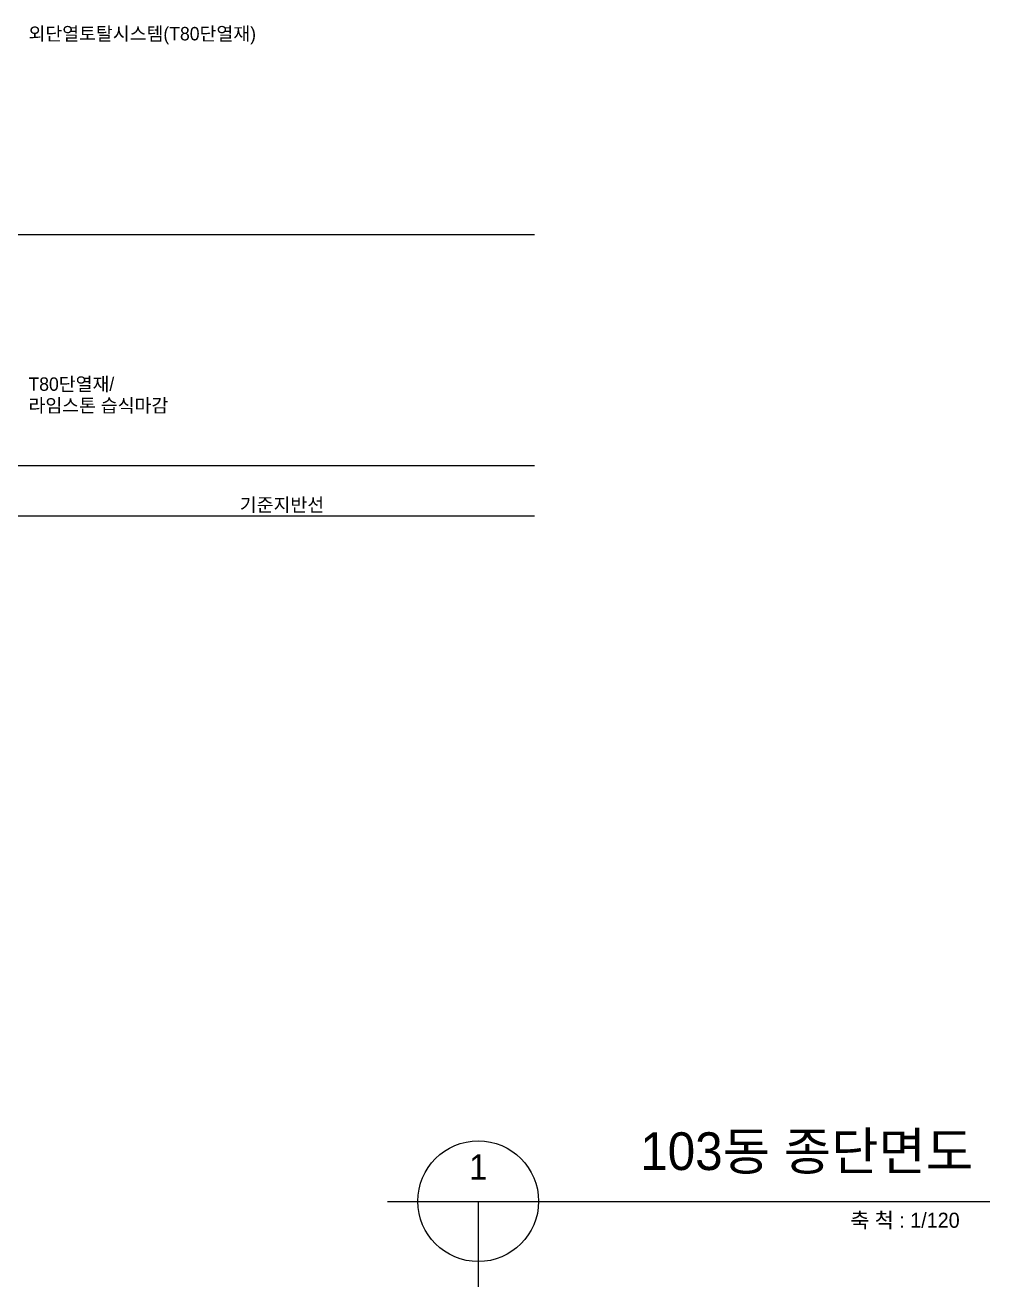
# Model space of a CAD drawing. Extents: x 11416736 to 11582377, y -14295679 to -14163266.
# Drawn here: x 11518937 to 11530419, y -14266036 to -14251008 of the extents above; entities that cross this region are included whole.
import ezdxf
from ezdxf.enums import TextEntityAlignment as Align

# ---------------------------------------------------------------- set-up
doc = ezdxf.new("R2010")
doc.units = 0
doc.header["$LTSCALE"] = 50
doc.header["$MEASUREMENT"] = 0
for name, color, linetype in [('! 01 진한선', 2, 'CONTINUOUS'), ('! 06 중심선', 11, 'CONTINUOUS'), ('! 22 text 진한선', 7, 'CONTINUOUS')]:
    doc.layers.add(name, color=color, linetype=linetype)
doc.styles.add('굴림', font='Gulim.ttf')

msp = doc.modelspace()

# ---------------------------------------------------------------- linework, layer by layer
at = {"layer": '! 01 진한선', "color": 7, "linetype": 'Continuous'}
msp.add_line((11517835.8, -14256851), (11524997.9, -14256851), dxfattribs=at)
at = {"layer": '! 06 중심선'}
for p, q in [((11496166.3, -14253501), (11524997.9, -14253501)), ((11496166.3, -14256251), (11524997.9, -14256251))]:
    msp.add_line(p, q, dxfattribs=at)
at = {"layer": '! 22 text 진한선', "color": 3}
for p, q in [((11523250.9, -14265019), (11530419.4, -14265019)), ((11524329.7, -14265019), (11524329.7, -14266035.7))]:
    msp.add_line(p, q, dxfattribs=at)
msp.add_circle((11524329.7, -14265016.9), 719.1, dxfattribs=at)

# ---------------------------------------------------------------- texts
at = {"layer": '! 22 text 진한선', "style": '굴림'}
for s, p in [('외단열토탈시스템(T80단열재)', (11518975.8, -14251188.5)), ('T80단열재/', (11518975.8, -14255362.8)), ('라임스톤 습식마감', (11518975.8, -14255617.7))]:
    msp.add_text(s, height=160, dxfattribs=at).set_placement(p)
at = {"layer": '! 22 text 진한선', "color": 3, "style": '굴림'}
msp.add_text('기준지반선', height=160, dxfattribs=at).set_placement((11521491.6, -14256800.6))
at = {"layer": '! 22 text 진한선', "style": '굴림'}
for s, height, p in [('103동 종단면도', 449.46, (11530223, -14264780)), ('축 척 : 1/120', 179.785, (11530061.3, -14265387.1))]:
    msp.add_text(s, height=height, dxfattribs=at).set_placement(p, align=Align.BOTTOM_RIGHT)
msp.add_text('1', height=299.6, dxfattribs=at).set_placement((11524329.7, -14264848.5), align=Align.BOTTOM_CENTER)

doc.saveas('drawing.dxf')
